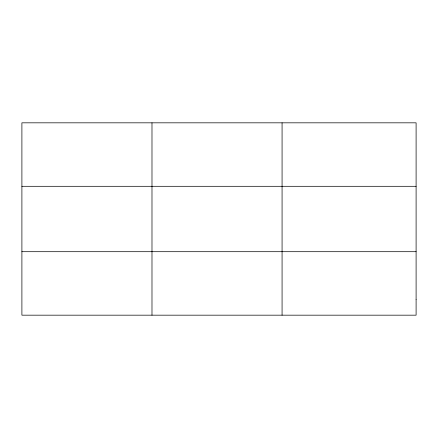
<?xml version="1.0" encoding="UTF-8"?>
<svg xmlns="http://www.w3.org/2000/svg" width="438" height="438" viewBox="0 0 438 438"><rect width="100%" height="100%" fill="white"/><g stroke="black" fill="none" stroke-linecap="round" stroke-linejoin="round"><path stroke-width="0.66" d="M151.986 315.174L151.986 122.826M282.072 315.174L282.072 122.826M21.9 186.303L416.1 186.303M21.9 251.697L416.1 251.697M416.1 299.302L416.1 315.174L21.9 315.174L21.9 122.826L416.1 122.826L416.1 299.302"/></g></svg>
